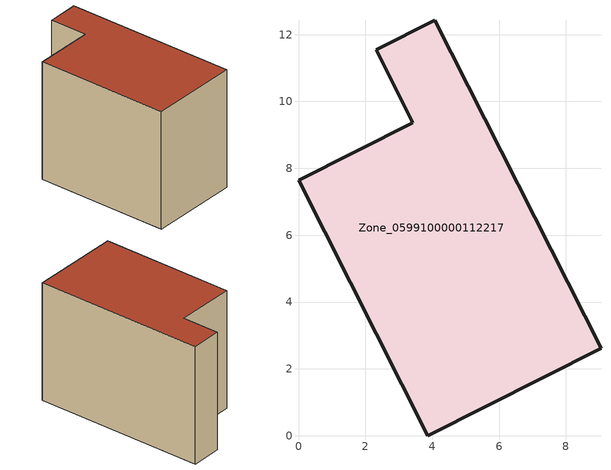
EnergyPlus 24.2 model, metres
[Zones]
Zone_0599100000112217
 floor ground (C_G): 9.05,2.62 3.87,0 0,7.64 3.42,9.37 2.32,11.54 4.08,12.43 z2.77
 wall outside (C_F): 3.87,0 9.05,2.62 4.08,12.43 2.32,11.54 3.42,9.37 0,7.64 3.87,0 z2.77:10.46
 roof outside (C_R): 0,7.64 3.87,0 9.05,2.62 4.08,12.43 2.32,11.54 3.42,9.37 z10.46
[BUILDING]
Pand.0599100000112217: North Axis=0; Terrain=City; Loads Convergence Tolerance Value=0.04; Temperature Convergence Tolerance Value=0.4; Solar Distribution=FullExterior; Maximum Number of Warmup Days=25; Minimum Number of Warmup Days=1
[Site:Location]
Rotterdam.The.Hague.AP_ZH_NLD Design_Conditions: Latitude=51.96; Longitude=4.45; Time Zone=1; Elevation=-4.5
[SITE:GROUNDTEMPERATURE:BUILDINGSURFACE]
18, 18, 18, 18, 18, 18, 18, 18, 18, 18, 18, 18
[MATERIAL] Thermal Absorptance=0.9; Solar Absorptance=0.7; Visible Absorptance=0.7
Name | Roughness | Thickness | Conductivity | Density | Specific Heat
G.TI.1946-1964 | MediumSmooth | 0.15 | 1 | 540 | 1210
F.TI.1946-1964 | Rough | 0.3 | 0.857143 | 1920 | 840
R.TI.1946-1964 | MediumRough | 0.2 | 0.277778 | 1500 | 1000
[CONSTRUCTION]
C_G: G.TI.1946-1964
C_F: F.TI.1946-1964
C_R: R.TI.1946-1964
[ZONE]
Zone_0599100000112217: Type=1; Multiplier=1; Ceiling Height=Autocalculate; Volume=Autocalculate; Floor Area=autocalculate; Part of Total Floor Area=Yes
[ZONEINFILTRATION:DESIGNFLOWRATE]
Infil_Zone_0599100000112217: Zone or ZoneList or Space or SpaceList=Zone_0599100000112217; Schedule=AlwaysOn; Design Flow Rate Calculation Method=Flow/Area; Flow Rate per Floor Area=0.003; Constant Term Coefficient=1; Temperature Term Coefficient=0; Velocity Term Coefficient=0; Velocity Squared Term Coefficient=0
[HVACTEMPLATE:ZONE:IDEALLOADSAIRSYSTEM]
Zone_0599100000112217: Maximum Heating Supply Air Temperature=50; Minimum Cooling Supply Air Temperature=13; Maximum Heating Supply Air Humidity Ratio=0.0156; Minimum Cooling Supply Air Humidity Ratio=0.0077; Heating Limit=NoLimit; Cooling Limit=NoLimit; Dehumidification Control Type=ConstantSensibleHeatRatio; Cooling Sensible Heat Ratio=0.7; Dehumidification Setpoint=60; Humidification Control Type=None; Humidification Setpoint=30; Outdoor Air Method=None; Outdoor Air Flow Rate per Person=0.00944; Outdoor Air Flow Rate per Zone Floor Area=0; Outdoor Air Flow Rate per Zone=0; Demand Controlled Ventilation Type=None; Outdoor Air Economizer Type=NoEconomizer; Heat Recovery Type=None; Sensible Heat Recovery Effectiveness=0.7; Latent Heat Recovery Effectiveness=0.65
[ZONECONTROL:THERMOSTAT]
ThermostatControl_Zone_0599100000112217: Zone or ZoneList=Zone_0599100000112217; Control Type Schedule=DualSetpointControlType; Control 1=Thermostat_Zone_0599100000112217; Temperature Difference Between Cutout And Setpoint=0
[THERMOSTATSETPOINT:DUALSETPOINT]
Thermostat_Zone_0599100000112217: Heating Setpoint Temperature Schedule=HeatingSetpoint_Zone_0599100000112217; Cooling Setpoint Temperature Schedule=CoolingSetpoint_Zone_0599100000112217
[SCHEDULE:COMPACT]
HeatingSetpoint_Zone_0599100000112217: Through: 12/31, For: AllDays, Until: 24:00, 21
CoolingSetpoint_Zone_0599100000112217: Through: 12/31, For: AllDays, Until: 24:00, 24
DualSetpointControlType: Through: 12/31, For: AllDays, Until: 24:00, 4
AlwaysOn: Through: 12/31, For: AllDays, Until: 24:00, 1
